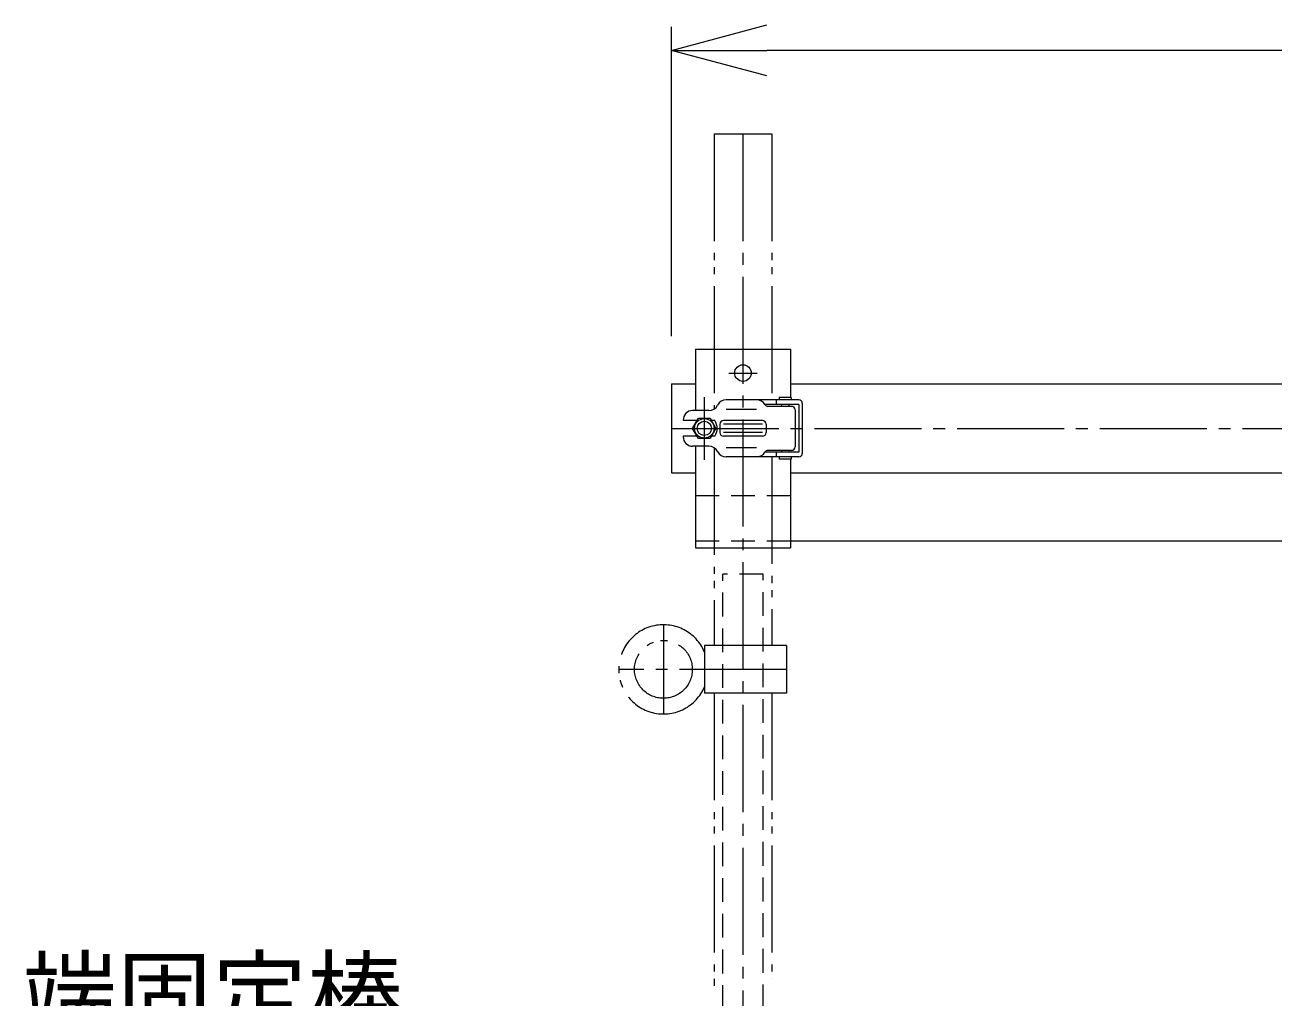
# Model space of a CAD drawing. Units: millimetres, scale not verified. Extents: x -3731 to 3731, y -5269 to 5269.
# Drawn here: x -3548 to -2498, y -3064 to -2246 of the extents above; entities that cross this region are included whole.
import ezdxf
from ezdxf.enums import TextEntityAlignment as Align

# ---------------------------------------------------------------- set-up
doc = ezdxf.new("R2010")
doc.units = ezdxf.units.MM
doc.header["$LTSCALE"] = 10
for name, pattern in [('CHAIN2', [12, 9, -1, 1, -1]), ('DASHED2', [3, 2, -1]), ('DOUBLE_CHAIN2', [12.8, 9, -1, 0.6, -0.6, 0.6, -1])]:
    doc.linetypes.add(name, pattern=pattern)
for name, color, linetype, lineweight in [('0-2_05 寸法', 7, 'Continuous', 18), ('0-3_10 当社外形線', 3, 'Continuous', 18), ('0-4_12 当社中心線', 3, 'CHAIN2', 18), ('0-5_13 当社破線', 3, 'DASHED2', 18), ('0-9_32 関連中心線', 6, 'CHAIN2', 18), ('0-B_34 関連想像線', 6, 'DOUBLE_CHAIN2', 18)]:
    doc.layers.add(name, color=color, linetype=linetype, lineweight=lineweight)
doc.styles.add('ＭＳ ゴシック', font='')
doc.styles.get('ＭＳ ゴシック').set_extended_font_data('MS Gothic')

msp = doc.modelspace()

# ---------------------------------------------------------------- linework, layer by layer
at = {"layer": '0-2_05 寸法'}
for p, q in [((-3004.07, -2508.03), (-3004.07, -2247.87)), ((-3004.07, -2267.87), (-2924.07, -2267.87)), ((2415.93, -2267.87), (-2924.07, -2267.87))]:
    msp.add_line(p, q, dxfattribs=at)
msp.add_lwpolyline([(-2924.07, -2289.3), (-3004.07, -2267.87), (-2924.07, -2246.43)], dxfattribs=at)
at = {"layer": '0-3_10 当社外形線'}
for p, q in [((-2984.07, -2519.03), (-2984.07, -2570.38)), ((-3004.07, -2548.03), (-3004.07, -2623.03)), ((-3004.07, -2548.03), (-2984.07, -2548.03)), ((-2904.07, -2548.03), (2015.93, -2548.03)), ((-2903.64, -2559.52), (-2913.64, -2559.52)), ((-2913.64, -2559.52), (-2913.64, -2561.52)), ((-2903.64, -2559.52), (-2903.64, -2561.52)), ((-2972.7, -2570.53), (-2986.4, -2570.53)), ((-2932.6, -2569.53), (-2958.31, -2569.53)), ((-2897.21, -2565.52), (-2925.67, -2565.52)), ((-2903.21, -2567.02), (-2923.08, -2567.02)), ((-2916.21, -2561.52), (-2916.21, -2565.52)), ((-2911.64, -2565.52), (-2911.64, -2567.02)), ((-2905.64, -2565.52), (-2905.64, -2567.02)), ((-2900.2, -2570.02), (-2900.2, -2601.02)), ((-2897.21, -2565.52), (-2897.2, -2605.52)), ((-2894.21, -2564.52), (-2894.2, -2606.52)), ((-2994.4, -2578.53), (-2994.4, -2579.03)), ((-2982.66, -2579.03), (-2994.4, -2579.03)), ((-2967.85, -2579.03), (-2970.54, -2579.03)), ((-2927.6, -2579.03), (-2960.53, -2579.03)), ((-2994.4, -2592.03), (-2994.4, -2592.53)), ((-2982.66, -2592.03), (-2994.4, -2592.03)), ((-2967.85, -2592.03), (-2970.54, -2592.03)), ((-2963.53, -2582.03), (-2963.53, -2589.03)), ((-2927.6, -2582.03), (-2960.53, -2582.03)), ((-2927.6, -2589.03), (-2960.53, -2589.03)), ((-2927.6, -2592.03), (-2960.53, -2592.03)), ((-2924.6, -2582.02), (-2924.6, -2589.02)), ((-2972.69, -2600.53), (-2986.4, -2600.53)), ((-2984.07, -2600.38), (-2984.07, -2686.03)), ((-2958.31, -2601.53), (-2932.6, -2601.53)), ((-2932.6, -2609.53), (-2958.31, -2609.53)), ((-2897.2, -2609.52), (-2932.6, -2609.53)), ((-2897.2, -2605.52), (-2925.67, -2605.52)), ((-2903.2, -2604.02), (-2923.07, -2604.02)), ((-2916.2, -2605.52), (-2916.2, -2609.52)), ((-2913.64, -2609.52), (-2913.64, -2611.52)), ((-2903.64, -2611.52), (-2913.64, -2611.52)), ((-2911.64, -2604.02), (-2911.64, -2605.52)), ((-2905.64, -2604.02), (-2905.64, -2605.52)), ((-2904.07, -2611.39), (-2904.07, -2686.03)), ((-2903.64, -2609.52), (-2903.64, -2611.52)), ((-3004.07, -2623.03), (-2984.07, -2623.03)), ((-2904.07, -2623.03), (2015.93, -2623.03)), ((-2984.07, -2686.03), (-2904.07, -2686.03)), ((-2904.07, -2680.03), (2015.93, -2680.03))]:
    msp.add_line(p, q, dxfattribs=at)
for points in [[(-2984.07, -2519.03), (-2904.07, -2519.03), (-2904.07, -2559.39)], [(-2897.21, -2561.52), (-2932.6, -2561.53), (-2958.31, -2561.53)]]:
    msp.add_lwpolyline(points, dxfattribs=at)
msp.add_lwpolyline([(-2981.51, -2594.03), (-2986.42, -2585.53), (-2981.51, -2577.03), (-2971.69, -2577.03), (-2966.79, -2585.53), (-2971.69, -2594.03)], close=True, dxfattribs=at)
for centre, radius in [((-2944.07, -2539.03), 7), ((-2976.6, -2585.53), 8.24), ((-2976.6, -2585.53), 6)]:
    msp.add_circle(centre, radius, dxfattribs=at)
for centre, radius, start, end in [((-2986.4, -2578.53), 8, 90.00343, 180.00343), ((-2972.7, -2562.53), 8, 270.00343, 334.05895), ((-2958.31, -2569.53), 8, 90.00343, 154.05895), ((-2932.6, -2569.53), 8, 30.00343, 90.00343), ((-2923.08, -2564.02), 3, 210.00343, 270.00343), ((-2903.2, -2570.02), 3, 0.00343, 90.00343), ((-2897.21, -2564.52), 3, 0.00343, 90.00343), ((-2976.6, -2585.53), 10.9, 323.40656, 36.6003), ((-2960.53, -2582.03), 3, 90.00343, 180.00343), ((-2927.6, -2582.03), 3, 0.00343, 90.00343), ((-2960.53, -2589.03), 3, 180.00343, 270.00343), ((-2927.6, -2589.03), 3, 270.00343, 0.00343), ((-2986.4, -2592.53), 8, 180.00343, 270.00343), ((-2972.69, -2608.53), 8, 25.94791, 90.00343), ((-2903.2, -2601.02), 3, 270.00343, 0.00343), ((-2958.31, -2601.53), 8, 205.94791, 270.00343), ((-2932.6, -2601.53), 8, 270.00343, 330.00343), ((-2923.07, -2607.02), 3, 90.00343, 150.00343), ((-2897.2, -2606.52), 3, 270.00343, 0.00343)]:
    msp.add_arc(centre, radius, start, end, dxfattribs=at)
at = {"layer": '0-4_12 当社中心線'}
for p, q in [((-2955.97, -2539.03), (-2932.18, -2539.03)), ((-2976.6, -2559.42), (-2976.6, -2611.92)), ((-3004.07, -2585.53), (2495.93, -2585.53))]:
    msp.add_line(p, q, dxfattribs=at)
at = {"layer": '0-5_13 当社破線'}
for p, q in [((-2984.07, -2642.03), (-2904.07, -2642.03)), ((-2984.07, -2680.03), (-2904.07, -2680.03)), ((-2927.09, -2708.1), (-2961.09, -2708.1)), ((-2961.07, -3073.61), (-2961.09, -2708.1)), ((-2927.07, -3073.11), (-2927.09, -2708.11))]:
    msp.add_line(p, q, dxfattribs=at)
at = {"layer": '0-9_32 関連中心線'}
for p, q in [((-2944.07, -2338.03), (-2944.07, -5038.02)), ((-3010.99, -2750.61), (-3010.99, -2825.61)), ((-2907.49, -2788.11), (-3048.52, -2788.11))]:
    msp.add_line(p, q, dxfattribs=at)
at = {"layer": '0-B_34 関連想像線'}
for p, q in [((-2968.37, -2338.03), (-2919.77, -2338.03)), ((-2968.37, -2338.03), (-2968.37, -2569.26)), ((-2919.77, -2338.03), (-2919.77, -2561.52)), ((-2968.37, -2601.8), (-2968.37, -2768.11)), ((-2919.77, -2609.52), (-2919.77, -2768.11)), ((-2907.49, -2768.11), (-2976.49, -2768.11)), ((-2976.49, -2768.11), (-2976.49, -2808.11)), ((-2907.49, -2768.11), (-2907.49, -2808.11)), ((-2907.49, -2808.11), (-2976.49, -2808.11)), ((-2968.37, -2808.11), (-2968.37, -3055.95)), ((-2919.77, -2808.11), (-2919.77, -3048.19))]:
    msp.add_line(p, q, dxfattribs=at)
msp.add_circle((-3010.99, -2788.11), 24.3, dxfattribs=at)
msp.add_arc((-3010.99, -2788.11), 37.5, 23.07392, 336.92608, dxfattribs=at)

# ---------------------------------------------------------------- texts
at = {"layer": '0-2_05 寸法', "style": 'ＭＳ ゴシック'}
msp.add_text('端固定棒', height=58.65, dxfattribs=at).set_placement((-3550.51, -3108.28), align=Align.BOTTOM_LEFT)

doc.saveas('drawing.dxf')
